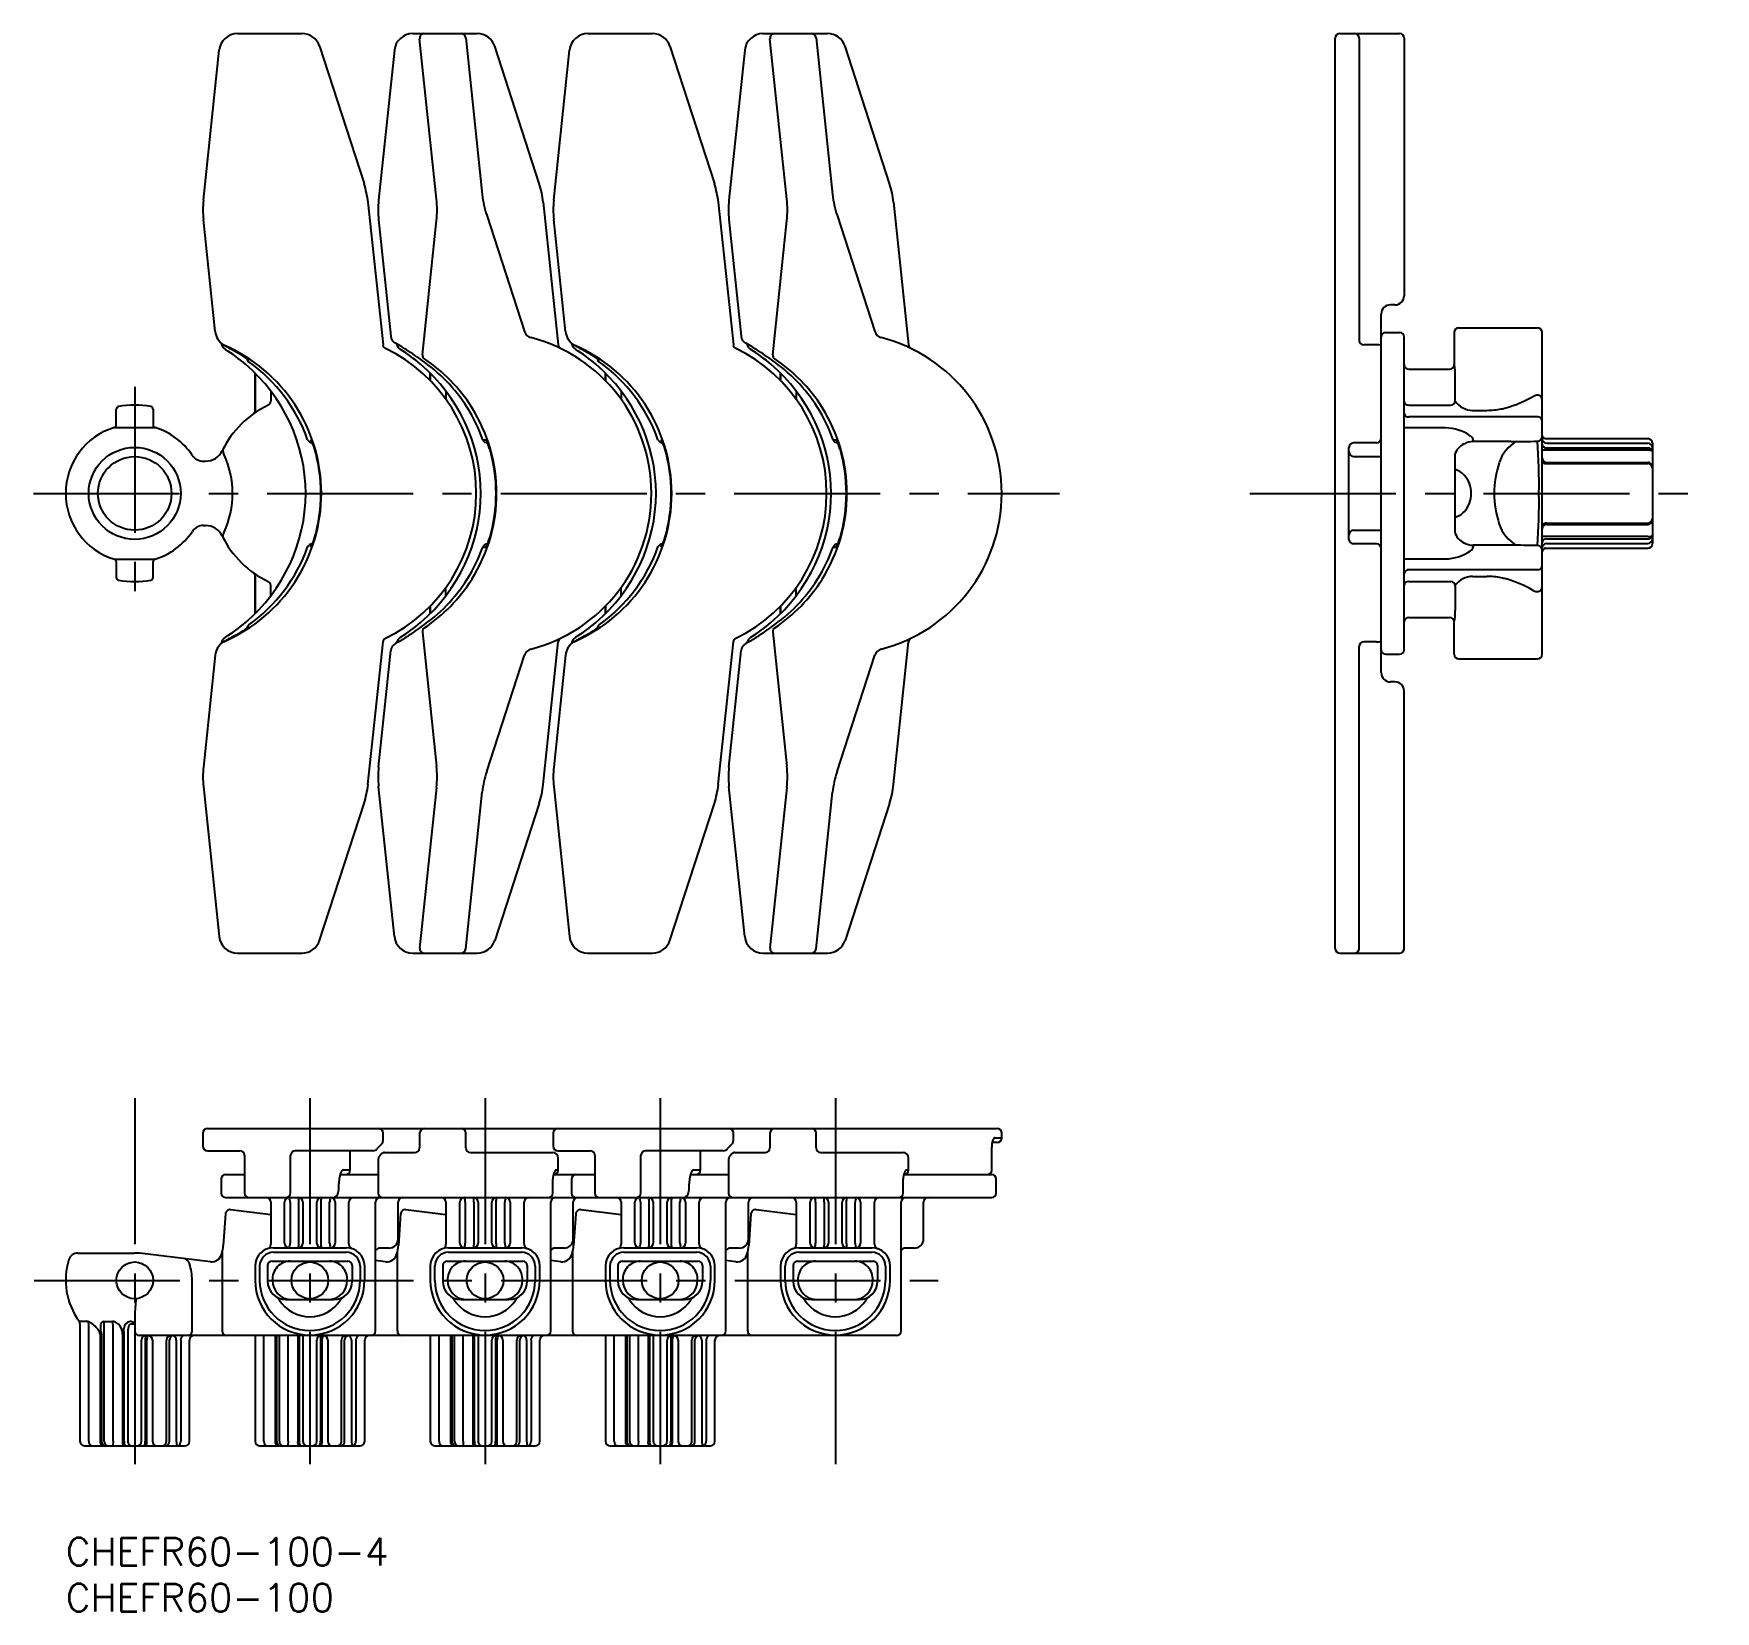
# Model space of a CAD drawing. Extents: x -3 to 179, y -8 to 164.
import ezdxf

# ---------------------------------------------------------------- set-up
doc = ezdxf.new("R2010")
doc.units = 0
doc.header["$LTSCALE"] = 0.5
doc.linetypes.add('CENTER', pattern=[50.8, 31.75, -6.35, 6.35, -6.35])
for name, color, linetype in [('MSM_CENTER', 1, 'CENTER'), ('MSM_CONTINUOUS', 7, 'CONTINUOUS'), ('MSM_PART_NUMBER', 7, 'CONTINUOUS')]:
    doc.layers.add(name, color=color, linetype=linetype)
doc.styles.get("Standard").update_dxf_attribs({"font": 'txt.shx', "height": 3, "bigfont": 'bigfont.shx'})

# ---------------------------------------------------------------- blocks, each defined once
blk = doc.blocks.new('*U10')
at = {"layer": 'MSM_PART_NUMBER'}
blk.add_text('CHEFR60-100-4', height=3, dxfattribs=at).set_placement((0, -3))
blk = doc.blocks.new('*U11')
at = {"layer": 'MSM_PART_NUMBER'}
blk.add_text('CHEFR60-100', height=3, dxfattribs=at).set_placement((0, -8))

msp = doc.modelspace()

# ---------------------------------------------------------------- linework, layer by layer
at = {"layer": 'MSM_CENTER'}
for p, q in [((7.5, 125.19), (7.5, 101.99)), ((-3.49, 113.59), (108.09, 113.59)), ((128.78, 113.59), (179.4, 113.59)), ((7.5, 47.81), (7.5, 8)), ((26.55, 47.81), (26.55, 8)), ((45.6, 47.81), (45.6, 8)), ((64.65, 47.81), (64.65, 8)), ((83.7, 47.81), (83.7, 8)), ((-3.45, 28), (94.88, 28))]:
    msp.add_line(p, q, dxfattribs=at)
at = {"layer": 'MSM_CONTINUOUS'}
for p, q in [((18.68, 163.59), (25.7, 163.59)), ((37.73, 163.59), (44.75, 163.59)), ((40.33, 145.57), (38.49, 163.04)), ((43.51, 163.14), (45.3, 146.09)), ((56.78, 163.59), (63.8, 163.59)), ((75.83, 163.59), (82.85, 163.59)), ((78.43, 145.57), (76.59, 163.04)), ((81.61, 163.14), (83.4, 146.09)), ((138.06, 64.09), (138.06, 163.09)), ((138.56, 163.59), (145.06, 163.59)), ((140.66, 163.09), (140.66, 130.23)), ((145.56, 163.09), (145.56, 135.09)), ((14.97, 145.47), (16.69, 161.8)), ((27.6, 162.21), (32.44, 147.3)), ((35.74, 161.8), (34.02, 145.47)), ((51.49, 147.3), (46.65, 162.21)), ((53.07, 145.47), (54.79, 161.8)), ((65.7, 162.21), (70.54, 147.3)), ((73.84, 161.8), (72.12, 145.47)), ((89.59, 147.3), (84.75, 162.21)), ((32.87, 145.26), (34.51, 129.73)), ((51.92, 145.26), (53.56, 129.73)), ((70.97, 145.26), (72.61, 129.73)), ((90.02, 145.26), (91.66, 129.73)), ((16.25, 131.2), (14.97, 143.38)), ((34.02, 143.38), (35.36, 130.68)), ((38.79, 128.67), (40.33, 143.27)), ((45.78, 143.85), (49.89, 131.19)), ((54.35, 131.2), (53.07, 143.38)), ((72.12, 143.38), (73.46, 130.68)), ((76.89, 128.67), (78.43, 143.27)), ((83.88, 143.85), (87.99, 131.19)), ((144.56, 134.09), (144.06, 134.09)), ((143.06, 94.09), (143.06, 133.09)), ((36.25, 129.7), (35.87, 129.91)), ((74.35, 129.7), (73.97, 129.91)), ((143.56, 131.09), (145.06, 131.09)), ((145.56, 96.59), (145.56, 130.59)), ((151.01, 131.09), (151.01, 127.5)), ((151.51, 131.59), (160.06, 131.59)), ((160.56, 96.09), (160.56, 131.09)), ((17.18, 129.71), (17.25, 129.67)), ((55.28, 129.71), (55.35, 129.67)), ((142.56, 129.73), (141.16, 129.73)), ((20.6, 122.62), (20.6, 126.67)), ((20.6, 126.66), (20.6, 122.62)), ((39.65, 125.85), (39.65, 126.67)), ((39.65, 126.66), (39.65, 125.85)), ((58.7, 125.85), (58.7, 126.67)), ((58.7, 126.66), (58.7, 125.85)), ((77.75, 125.85), (77.75, 126.67)), ((77.75, 126.66), (77.75, 125.85)), ((146.06, 127.09), (150.51, 127.09)), ((151.11, 123.67), (151.11, 126.34)), ((22.3, 124.74), (22.3, 123.62)), ((41.35, 124.74), (41.35, 123.82)), ((60.4, 124.74), (60.4, 123.82)), ((79.45, 124.74), (79.45, 123.82)), ((5.5, 121.04), (5.5, 122.73)), ((9.5, 122.73), (9.5, 121.04)), ((146.06, 123.17), (150.61, 123.17)), ((153.01, 122.62), (154.56, 122.62)), ((5.29, 120.76), (9.71, 120.76)), ((160.15, 121.9), (146.06, 121.9)), ((150.06, 120.72), (146.06, 120.72)), ((45.36, 119.42), (45.67, 119.42)), ((83.46, 119.42), (83.77, 119.42)), ((142.56, 119.09), (140.06, 119.09)), ((153.06, 119.22), (153.06, 119.46)), ((157.16, 119.22), (153.06, 119.22)), ((160.94, 119.54), (172.06, 119.54)), ((161.06, 119.06), (172.06, 119.06)), ((172.56, 119.04), (172.56, 108.13)), ((14.98, 117.09), (15.21, 117.09)), ((139.56, 108.59), (139.56, 118.59)), ((140.06, 117.59), (143.06, 117.59)), ((151.06, 117.77), (151.06, 109.41)), ((161.06, 118.29), (160.56, 118.29)), ((161.06, 118.53), (172.06, 118.53)), ((172.06, 118.29), (161.06, 118.29)), ((161.06, 116.96), (172.06, 116.96)), ((161.06, 116.83), (172.06, 116.83)), ((14.98, 110.09), (15.21, 110.09)), ((161.06, 110.35), (172.06, 110.35)), ((161.06, 110.21), (172.06, 110.21)), ((140.06, 109.59), (143.06, 109.59)), ((142.56, 108.09), (140.06, 108.09)), ((157.16, 107.95), (153.06, 107.95)), ((153.06, 107.95), (153.06, 107.72)), ((161.06, 108.89), (160.56, 108.89)), ((172.06, 108.89), (161.06, 108.89)), ((161.06, 108.64), (172.06, 108.64)), ((161.06, 108.12), (172.06, 108.12)), ((5.29, 106.42), (9.71, 106.42)), ((5.5, 106.14), (5.5, 104.45)), ((9.5, 104.45), (9.5, 106.14)), ((45.36, 107.75), (45.67, 107.75)), ((83.46, 107.75), (83.77, 107.75)), ((150.06, 106.45), (146.06, 106.45)), ((160.94, 107.63), (172.06, 107.63)), ((20.6, 104.56), (20.6, 100.51)), ((20.6, 100.52), (20.6, 104.56)), ((160.15, 105.28), (146.06, 105.28)), ((153.01, 104.56), (154.56, 104.56)), ((22.3, 102.44), (22.3, 103.56)), ((41.35, 102.44), (41.35, 103.36)), ((60.4, 102.44), (60.4, 103.36)), ((79.45, 102.44), (79.45, 103.36)), ((146.06, 104.01), (150.61, 104.01)), ((151.11, 103.51), (151.11, 100.84)), ((39.65, 101.33), (39.65, 100.51)), ((39.65, 100.52), (39.65, 101.33)), ((58.7, 101.33), (58.7, 100.51)), ((58.7, 100.52), (58.7, 101.33)), ((77.75, 101.33), (77.75, 100.51)), ((77.75, 100.52), (77.75, 101.33)), ((146.06, 100.09), (150.51, 100.09)), ((151.01, 96.09), (151.01, 99.67)), ((17.18, 97.47), (17.25, 97.51)), ((32.87, 81.92), (34.51, 97.44)), ((36.25, 97.48), (35.87, 97.27)), ((38.79, 98.51), (40.33, 83.91)), ((51.92, 81.92), (53.56, 97.44)), ((55.28, 97.47), (55.35, 97.51)), ((70.97, 81.92), (72.61, 97.44)), ((74.35, 97.48), (73.97, 97.27)), ((76.89, 98.51), (78.43, 83.91)), ((90.02, 81.92), (91.66, 97.44)), ((140.66, 64.09), (140.66, 96.94)), ((142.56, 97.44), (141.16, 97.44)), ((16.25, 95.98), (14.97, 83.8)), ((34.02, 83.8), (35.36, 96.5)), ((45.78, 83.33), (49.89, 95.99)), ((54.35, 95.98), (53.07, 83.8)), ((72.12, 83.8), (73.46, 96.5)), ((83.88, 83.33), (87.99, 95.99)), ((143.56, 96.09), (145.06, 96.09)), ((151.51, 95.59), (160.06, 95.59)), ((144.56, 93.09), (144.06, 93.09)), ((145.56, 64.09), (145.56, 92.09)), ((14.97, 81.71), (16.69, 65.38)), ((35.74, 65.38), (34.02, 81.71)), ((40.33, 81.61), (38.49, 64.14)), ((43.51, 64.04), (45.3, 81.08)), ((53.07, 81.71), (54.79, 65.38)), ((73.84, 65.38), (72.12, 81.71)), ((78.43, 81.61), (76.59, 64.14)), ((81.61, 64.04), (83.4, 81.08)), ((27.6, 64.97), (32.44, 79.87)), ((51.49, 79.87), (46.65, 64.97)), ((65.7, 64.97), (70.54, 79.87)), ((89.59, 79.87), (84.75, 64.97)), ((18.68, 63.59), (25.7, 63.59)), ((37.73, 63.59), (44.75, 63.59)), ((56.78, 63.59), (63.8, 63.59)), ((75.83, 63.59), (82.85, 63.59)), ((138.56, 63.59), (145.06, 63.59)), ((14.92, 44), (14.92, 42.6)), ((15.42, 44.5), (101.3, 44.5)), ((34.51, 43.19), (34.51, 44)), ((38.49, 44), (38.49, 42.4)), ((43.51, 42.4), (43.51, 44)), ((53.02, 44), (53.02, 42.6)), ((72.61, 43.19), (72.61, 44)), ((76.59, 44), (76.59, 42.4)), ((81.61, 42.4), (81.61, 44)), ((101.8, 43.5), (101.8, 44)), ((15.42, 42.1), (18.94, 42.1)), ((33.41, 42.1), (24.96, 42.1)), ((30.93, 40), (30.93, 42.1)), ((34.37, 42.85), (33.85, 42.29)), ((53.52, 42.1), (57.04, 42.1)), ((71.51, 42.1), (63.06, 42.1)), ((69.03, 40), (69.03, 42.1)), ((72.47, 42.85), (71.95, 42.29)), ((100.71, 40), (100.71, 42.5)), ((101.3, 43), (100.76, 43)), ((101.06, 43.5), (101.8, 43.5)), ((19.44, 41.6), (19.44, 37.5)), ((24.46, 37.5), (24.46, 41.6)), ((33.97, 41.12), (33.97, 37.5)), ((34.29, 41.71), (34.07, 41.43)), ((34.68, 41.9), (37.99, 41.9)), ((44.01, 41.9), (52.96, 41.9)), ((53.56, 40), (53.56, 41.3)), ((57.54, 41.6), (57.54, 37.5)), ((62.56, 37.5), (62.56, 41.6)), ((72.07, 41.12), (72.07, 37.5)), ((72.39, 41.71), (72.17, 41.43)), ((72.78, 41.9), (76.09, 41.9)), ((82.11, 41.9), (91.06, 41.9)), ((91.66, 40), (91.66, 41.3)), ((16.89, 39), (16.89, 37.5)), ((17.39, 39.5), (19.44, 39.5)), ((29.71, 38), (29.71, 38.5)), ((29.83, 39.5), (33.97, 39.5)), ((30.93, 40), (30.19, 40)), ((52.99, 37.5), (52.99, 39)), ((53.04, 39.5), (57.54, 39.5)), ((53.56, 40), (53.34, 40)), ((54.99, 39), (54.99, 37.5)), ((67.81, 38), (67.81, 38.5)), ((67.93, 39.5), (72.07, 39.5)), ((69.03, 40), (68.29, 40)), ((91.09, 37.5), (91.09, 39)), ((91.14, 39.5), (100.7, 39.5)), ((91.66, 40), (91.44, 40)), ((101.2, 37.5), (101.2, 39)), ((17.39, 37), (100.7, 37)), ((17.36, 35.22), (17.13, 31.8)), ((17.36, 35.22), (17.13, 31.8)), ((17.92, 35.69), (22.3, 35.15)), ((22.3, 36.5), (22.3, 31.92)), ((23.8, 32.05), (23.8, 36.5)), ((24.4, 36.5), (24.4, 32.05)), ((25.36, 32.05), (25.36, 36.5)), ((25.8, 36.5), (25.8, 32.05)), ((27.3, 32.05), (27.3, 36.5)), ((27.74, 36.5), (27.74, 32.05)), ((28.7, 32.05), (28.7, 36.5)), ((29.3, 36.5), (29.3, 32.05)), ((30.8, 31.92), (30.8, 36.5)), ((33.7, 22.5), (33.7, 36.5)), ((36.15, 32.5), (36.15, 36.5)), ((36.41, 35.22), (36.18, 31.8)), ((36.41, 35.22), (36.18, 31.8)), ((36.97, 35.69), (41.35, 35.15)), ((41.35, 36.5), (41.35, 31.92)), ((42.85, 32.05), (42.85, 36.5)), ((43.45, 36.5), (43.45, 32.05)), ((44.41, 32.05), (44.41, 36.5)), ((44.85, 36.5), (44.85, 32.05)), ((46.35, 32.05), (46.35, 36.5)), ((46.79, 36.5), (46.79, 32.05)), ((47.75, 32.05), (47.75, 36.5)), ((48.35, 36.5), (48.35, 32.05)), ((49.85, 31.92), (49.85, 36.5)), ((52.75, 22.5), (52.75, 36.5)), ((55.2, 32.5), (55.2, 36.5)), ((55.46, 35.22), (55.23, 31.8)), ((55.46, 35.22), (55.23, 31.8)), ((56.02, 35.69), (60.4, 35.15)), ((60.4, 36.5), (60.4, 31.92)), ((61.9, 32.05), (61.9, 36.5)), ((62.5, 36.5), (62.5, 32.05)), ((63.46, 32.05), (63.46, 36.5)), ((63.9, 36.5), (63.9, 32.05)), ((65.4, 32.05), (65.4, 36.5)), ((65.84, 36.5), (65.84, 32.05)), ((66.8, 32.05), (66.8, 36.5)), ((67.4, 36.5), (67.4, 32.05)), ((68.9, 31.92), (68.9, 36.5)), ((71.8, 22.5), (71.8, 36.5)), ((74.25, 32.5), (74.25, 36.5)), ((74.51, 35.22), (74.28, 31.8)), ((74.51, 35.22), (74.28, 31.8)), ((75.07, 35.69), (79.45, 35.15)), ((79.45, 36.5), (79.45, 31.92)), ((80.95, 32.05), (80.95, 36.5)), ((81.55, 36.5), (81.55, 32.05)), ((82.51, 32.05), (82.51, 36.5)), ((82.95, 36.5), (82.95, 32.05)), ((84.45, 32.05), (84.45, 36.5)), ((84.89, 36.5), (84.89, 32.05)), ((85.85, 32.05), (85.85, 36.5)), ((86.45, 36.5), (86.45, 32.05)), ((87.95, 31.92), (87.95, 36.5)), ((90.85, 22.5), (90.85, 36.5)), ((93.3, 32.5), (93.3, 36.5)), ((22.59, 31.55), (30.51, 31.55)), ((35.15, 31.5), (34.17, 31.5)), ((41.64, 31.55), (49.56, 31.55)), ((54.2, 31.5), (53.22, 31.5)), ((60.69, 31.55), (68.61, 31.55)), ((73.25, 31.5), (72.27, 31.5)), ((79.74, 31.55), (87.66, 31.55)), ((92.3, 31.5), (91.32, 31.5)), ((1.3, 30.96), (7.44, 30.96)), ((15.74, 30.03), (8.63, 30.88)), ((17.01, 31.06), (17.01, 22.5)), ((20.6, 29.55), (20.6, 28)), ((21.1, 28), (21.1, 29.55)), ((21.95, 29.6), (21.95, 27.9)), ((22.45, 30.1), (30.65, 30.1)), ((22.59, 31.05), (30.51, 31.05)), ((31.15, 29.6), (31.15, 27.9)), ((32.01, 29.55), (32.01, 28)), ((32.51, 28), (32.51, 29.55)), ((34.79, 30.03), (33.7, 30.16)), ((36.06, 31.06), (36.06, 22.5)), ((39.65, 29.55), (39.65, 28)), ((40.15, 28), (40.15, 29.55)), ((41, 29.6), (41, 27.9)), ((41.5, 30.1), (49.7, 30.1)), ((41.64, 31.05), (49.56, 31.05)), ((50.2, 29.6), (50.2, 27.9)), ((51.06, 29.55), (51.06, 28)), ((51.56, 28), (51.56, 29.55)), ((53.84, 30.03), (52.75, 30.16)), ((55.11, 31.06), (55.11, 22.5)), ((58.7, 29.55), (58.7, 28)), ((59.2, 28), (59.2, 29.55)), ((60.05, 29.6), (60.05, 27.9)), ((60.55, 30.1), (68.75, 30.1)), ((60.69, 31.05), (68.61, 31.05)), ((69.25, 29.6), (69.25, 27.9)), ((70.11, 29.55), (70.11, 28)), ((70.61, 28), (70.61, 29.55)), ((72.89, 30.03), (71.8, 30.16)), ((74.16, 31.06), (74.16, 22.5)), ((77.75, 29.55), (77.75, 28)), ((78.25, 28), (78.25, 29.55)), ((79.1, 29.6), (79.1, 27.9)), ((79.6, 30.1), (87.8, 30.1)), ((79.74, 31.05), (87.66, 31.05)), ((88.3, 29.6), (88.3, 27.9)), ((89.16, 29.55), (89.16, 28)), ((89.66, 28), (89.66, 29.55)), ((13.74, 22.5), (13.74, 28)), ((23.95, 25.9), (29.15, 25.9)), ((43, 25.9), (48.2, 25.9)), ((62.05, 25.9), (67.25, 25.9)), ((81.1, 25.9), (86.3, 25.9)), ((7.5, 24.13), (7.5, 22.5)), ((2.42, 23.52), (1.48, 23.52)), ((1.55, 23.27), (1.55, 10.5)), ((2.5, 10.5), (2.5, 23.23)), ((3.73, 22.15), (3.73, 10.5)), ((3.8, 22.51), (3.8, 23.14)), ((3.91, 10.5), (3.91, 22.15)), ((4.13, 23.52), (5.1, 23.52)), ((4.18, 10.5), (4.18, 23.23)), ((5.14, 10.5), (5.14, 23.23)), ((6.18, 22.15), (6.18, 10.5)), ((6.33, 22.51), (6.33, 22.76)), ((6.36, 10.5), (6.36, 22.15)), ((6.75, 22.42), (6.75, 10.5)), ((7.5, 23.23), (7.03, 23.23)), ((90.35, 22), (8, 22)), ((20.6, 22), (20.6, 10.5)), ((21.55, 10.5), (21.55, 22)), ((22.78, 22), (22.78, 10.5)), ((22.96, 10.5), (22.96, 22)), ((23.23, 10.5), (23.23, 22)), ((24.19, 10.5), (24.19, 22)), ((25.23, 22), (25.23, 10.5)), ((25.41, 10.5), (25.41, 22)), ((25.8, 22), (25.8, 10.5)), ((39.65, 22), (39.65, 10.5)), ((40.6, 10.5), (40.6, 22)), ((41.83, 22), (41.83, 10.5)), ((42.01, 10.5), (42.01, 22)), ((42.28, 10.5), (42.28, 22)), ((43.24, 10.5), (43.24, 22)), ((44.28, 22), (44.28, 10.5)), ((44.46, 10.5), (44.46, 22)), ((44.85, 22), (44.85, 10.5)), ((58.7, 22), (58.7, 10.5)), ((59.65, 10.5), (59.65, 22)), ((60.88, 22), (60.88, 10.5)), ((61.06, 10.5), (61.06, 22)), ((61.33, 10.5), (61.33, 22)), ((62.29, 10.5), (62.29, 22)), ((63.33, 22), (63.33, 10.5)), ((63.51, 10.5), (63.51, 22)), ((63.9, 22), (63.9, 10.5)), ((8.25, 10.5), (8.25, 21.5)), ((8.64, 21.5), (8.64, 10.5)), ((8.82, 10.5), (8.82, 21.5)), ((9.44, 21.5), (9.44, 10.5)), ((10.95, 10.5), (10.95, 21.5)), ((11.27, 10.5), (11.27, 21.5)), ((12.02, 21.5), (12.02, 10.5)), ((12.5, 21.5), (12.5, 10.5)), ((13.46, 10.5), (13.46, 21.5)), ((27.3, 10.5), (27.3, 21.5)), ((27.69, 21.5), (27.69, 10.5)), ((27.87, 10.5), (27.87, 21.5)), ((28.49, 21.5), (28.49, 10.5)), ((30, 10.5), (30, 21.5)), ((30.32, 10.5), (30.32, 21.5)), ((31.07, 21.5), (31.07, 10.5)), ((31.55, 21.5), (31.55, 10.5)), ((32.51, 10.5), (32.51, 21.5)), ((46.35, 10.5), (46.35, 21.5)), ((46.74, 21.5), (46.74, 10.5)), ((46.92, 10.5), (46.92, 21.5)), ((47.54, 21.5), (47.54, 10.5)), ((49.05, 10.5), (49.05, 21.5)), ((49.37, 10.5), (49.37, 21.5)), ((50.12, 21.5), (50.12, 10.5)), ((50.6, 21.5), (50.6, 10.5)), ((51.56, 10.5), (51.56, 21.5)), ((65.4, 10.5), (65.4, 21.5)), ((65.79, 21.5), (65.79, 10.5)), ((65.97, 10.5), (65.97, 21.5)), ((66.59, 21.5), (66.59, 10.5)), ((68.1, 10.5), (68.1, 21.5)), ((68.42, 10.5), (68.42, 21.5)), ((69.17, 21.5), (69.17, 10.5)), ((69.65, 21.5), (69.65, 10.5)), ((70.61, 10.5), (70.61, 21.5)), ((2.05, 10), (12.96, 10)), ((5.14, 10.5), (5.12, 10.08)), ((10.94, 10.4), (10.95, 10.5)), ((21.1, 10), (32.01, 10)), ((24.19, 10.5), (24.17, 10.08)), ((29.99, 10.4), (30, 10.5)), ((40.15, 10), (51.06, 10)), ((43.24, 10.5), (43.22, 10.08)), ((49.04, 10.4), (49.05, 10.5)), ((59.2, 10), (70.11, 10)), ((62.29, 10.5), (62.27, 10.08)), ((68.09, 10.4), (68.1, 10.5))]:
    msp.add_line(p, q, dxfattribs=at)
for centre, radius in [((7.5, 113.59), 5), ((7.5, 113.59), 4), ((7.5, 28), 2), ((26.55, 28), 2), ((45.6, 28), 2), ((64.65, 28), 2)]:
    msp.add_circle(centre, radius, dxfattribs=at)
for centre, radius, start, end in [((18.68, 161.59), 2, 90, 173.9999), ((25.7, 161.59), 2, 17.9999, 90), ((37.73, 161.59), 2, 90, 173.9999), ((38.99, 163.09), 0.5, 90, 185.9999), ((43.01, 163.09), 0.5, 5.9999, 90), ((44.75, 161.59), 2, 17.9999, 90), ((56.78, 161.59), 2, 90, 173.9999), ((63.8, 161.59), 2, 17.9999, 90), ((75.83, 161.59), 2, 90, 173.9999), ((77.09, 163.09), 0.5, 90, 185.9999), ((81.11, 163.09), 0.5, 5.9999, 90), ((82.85, 161.59), 2, 17.9999, 90), ((138.56, 163.09), 0.5, 90, 180), ((140.16, 163.09), 0.5, 0, 90), ((145.06, 163.09), 0.5, 0, 90), ((22.93, 144.21), 10, 5.9999, 17.9999), ((41.98, 144.21), 10, 5.9999, 17.9999), ((61.03, 144.21), 10, 5.9999, 17.9999), ((80.08, 144.21), 10, 5.9999, 17.9999), ((24.92, 144.42), 10, 173.9999, 185.9999), ((43.97, 144.42), 10, 173.9999, 185.9999), ((29.39, 144.42), 11, 353.9999, 5.9999), ((56.24, 147.24), 11, 185.9999, 197.9999), ((63.02, 144.42), 10, 173.9999, 185.9999), ((82.07, 144.42), 10, 173.9999, 185.9999), ((67.49, 144.42), 11, 353.9999, 5.9999), ((94.34, 147.24), 11, 185.9999, 197.9999), ((144.06, 133.09), 1, 90, 180), ((144.56, 135.09), 1, 270, 0), ((18.24, 131.41), 2, 185.9999, 237.9997), ((17.89, 130.09), 1, 189.7437, 237.7958), ((36.35, 130.78), 1, 185.9999, 241.2074), ((50.84, 131.5), 1, 197.9999, 255.4782), ((46.2, 113.59), 17.5, 284.5218, 75.4782), ((56.34, 131.41), 2, 185.9999, 237.9997), ((55.99, 130.09), 1, 189.7437, 237.7958), ((74.45, 130.78), 1, 185.9999, 241.2074), ((88.94, 131.5), 1, 197.9999, 255.4782), ((84.3, 113.59), 17.5, 284.5218, 75.4782), ((141.16, 130.23), 0.5, 180, 270), ((143.56, 130.59), 0.5, 90, 180), ((145.06, 130.59), 0.5, 0, 90), ((151.51, 131.09), 0.5, 90, 180), ((160.06, 131.09), 0.5, 0, 90), ((10.21, 113.56), 17.6, 0.1095, 66.6599), ((8.1, 113.59), 18.5, 59.1933, 60.3582), ((7.5, 113.59), 18.5, 49.384, 57.7958), ((21.46, 135.99), 7.57, 239.2051, 243.0824), ((9.93, 113.4), 17.78, 59.2064, 62.903), ((17.22, 125.25), 3.88, 45.5177, 62.1539), ((20.19, 128.28), 0.48, 188.2857, 235.4549), ((35, 129.79), 0.5, 185.9999, 244.1445), ((27.15, 113.59), 17.5, 295.8553, 64.1447), ((36.94, 130.09), 1, 193.7211, 237.7958), ((27.15, 113.59), 18.5, 56.8174, 60.5618), ((26.55, 113.59), 18.5, 49.384, 57.7958), ((27.15, 113.59), 18.5, 53.3718, 56.8174), ((45.61, 138.42), 12.44, 233.3989, 236.0346), ((28.73, 113.5), 17.66, 32.2952, 55.7959), ((39.29, 128.61), 0.5, 173.9999, 236.3267), ((29.22, 113.5), 17.67, 32.2969, 56.3267), ((54.05, 129.79), 0.5, 185.9999, 244.1445), ((48.31, 113.56), 17.6, 0.1095, 66.6599), ((46.2, 113.59), 18.5, 59.1933, 60.3582), ((45.6, 113.59), 18.5, 49.384, 57.7958), ((59.56, 135.99), 7.57, 239.2051, 243.0824), ((48.03, 113.4), 17.78, 59.2064, 62.903), ((55.32, 125.25), 3.88, 45.5177, 62.1539), ((58.29, 128.28), 0.48, 188.2857, 235.4549), ((73.1, 129.79), 0.5, 185.9999, 244.1445), ((65.25, 113.59), 17.5, 295.8553, 64.1447), ((75.04, 130.09), 1, 193.7211, 237.7958), ((65.25, 113.59), 18.5, 56.8174, 60.5618), ((64.65, 113.59), 18.5, 49.384, 57.7958), ((65.25, 113.59), 18.5, 53.3718, 56.8174), ((83.71, 138.42), 12.44, 233.3989, 236.0346), ((66.83, 113.5), 17.66, 32.2952, 55.7959), ((77.39, 128.61), 0.5, 173.9999, 236.3267), ((67.32, 113.5), 17.67, 32.2969, 56.3267), ((92.15, 129.79), 0.5, 185.9999, 244.1445), ((142.68, 128.5), 1.24, 72.349, 95.7165), ((7.51, 113.44), 18.6, 0.45, 49.7021), ((9.71, 113.53), 17.61, 19.5394, 54.5985), ((26.56, 113.44), 18.6, 0.45, 49.7021), ((45.61, 113.44), 18.6, 0.45, 49.7021), ((47.81, 113.53), 17.61, 19.5394, 54.5985), ((64.66, 113.44), 18.6, 0.45, 49.7021), ((146.06, 127.59), 0.5, 180, 270), ((150.51, 127.59), 0.5, 270, 360), ((167.29, 129.13), 16.36, 185.7105, 187.8081), ((145.99, 126.33), 5.12, 0.154, 6.545), ((5.8, 122.73), 0.3, 98.952, 180), ((7.5, 113.37), 9.82, 79.7124, 100.2486), ((9.2, 122.73), 0.3, 0, 79.6895), ((26.55, 113.59), 10.6, 115.3361, 154.1187), ((20.1, 122.62), 0.5, 305.5583, 0), ((21.8, 123.62), 0.5, 295.3361, 0), ((28.81, 113.56), 17.56, 19.5126, 32.2748), ((29.38, 113.59), 17.48, 327.685, 32.3172), ((66.91, 113.56), 17.56, 19.5126, 32.2748), ((67.48, 113.59), 17.48, 327.685, 32.3172), ((146.04, 123.65), 0.478, 183.0386, 272.7461), ((150.61, 123.67), 0.5, 270, 0), ((152.99, 124.89), 2.27, 213.84, 270.3513), ((154.54, 130.63), 8.01, 270.1311, 281.378), ((154.38, 131.46), 8.86, 281.3211, 284.555), ((153.18, 135.26), 12.84, 285.5081, 299.983), ((160.25, 122.73), 1.55, 100.0833, 115.0632), ((160.08, 123.81), 0.46, 31.5149, 103.0459), ((159.85, 123.71), 0.713, 358.0554, 28.5268), ((7.5, 113.59), 7.5, 107.1498, 252.8502), ((5.2, 121.04), 0.3, 287.1498, 0), ((9.8, 121.04), 0.3, 180, 252.8502), ((7.5, 113.59), 7.5, 33.749, 72.8502), ((146.01, 122.35), 0.456, 187.7387, 276.0608), ((145.93, -63.44), 184.16, 89.9611, 90.1167), ((149.95, 115.78), 4.94, 55.0266, 88.745), ((160.11, 121.45), 0.456, 7.7387, 96.0608), ((26.78, 119.59), 0.497, 199.078, 272.7338), ((23.29, 117.35), 3.93, 16.3312, 31.9242), ((45.83, 119.59), 0.497, 199.078, 274.6109), ((45.67, 119.39), 0.0333, 50.1795, 84.0687), ((45.56, 119.26), 0.207, 34.3921, 50.2292), ((42.29, 117.42), 3.95, 15.0897, 29.6032), ((64.88, 119.59), 0.497, 199.078, 272.7338), ((61.39, 117.35), 3.93, 16.3312, 31.9242), ((83.93, 119.59), 0.497, 199.078, 274.6109), ((83.77, 119.39), 0.0333, 50.1795, 84.0687), ((83.66, 119.26), 0.207, 34.3921, 50.2292), ((80.39, 117.42), 3.95, 15.0897, 29.6032), ((140.06, 118.59), 0.5, 90, 180), ((142.56, 119.59), 0.5, 270, 0), ((152.8, 117.32), 1.8, 114.0465, 165.5808), ((153.06, 117.22), 2, 90, 119.7299), ((152.43, 119.28), 0.656, 15.4075, 56.9194), ((159.85, 115.61), 4.18, 119.7854, 161.6007), ((156.84, 233.19), 113.97, 270.1611, 271.6244), ((160.06, 119.77), 0.5, 271.4793, 359.5092), ((92.31, 114.54), 67.92, 359.2015, 3.9967), ((161.04, 120.02), 0.486, 190.95, 258.1463), ((161.04, 119.54), 0.481, 182.5507, 272.3416), ((161.02, 119), 0.464, 185.7819, 274.7993), ((172.06, 119.04), 0.5, 0, 90), ((172.02, 118.52), 0.535, 357.8281, 86.3318), ((14.98, 118.59), 1.5, 213.749, 270), ((15.21, 119.09), 2, 270, 334.1187), ((7.97, 113.59), 10.17, 335.5717, 24.3743), ((10.28, 113.59), 17.47, 343.8383, 16.1617), ((29.33, 113.59), 17.47, 343.8381, 16.1619), ((48.38, 113.59), 17.47, 343.8383, 16.1617), ((67.43, 113.59), 17.47, 343.8381, 16.1619), ((140.06, 118.09), 0.5, 180, 270), ((161.06, 117.46), 0.5, 180, 270), ((160.77, 117.12), 0.209, 184.7385, 233.5672), ((172.07, 117.94), 0.593, 45.7346, 91.1292), ((172.06, 116.09), 2.2, 86.2555, 90.0291), ((172.12, 116.84), 1.44, 78.4336, 86.817), ((172.32, 117.79), 0.475, 66.0797, 79.1815), ((172.26, 118.17), 0.301, 1.7701, 41.2364), ((172.48, 118.15), 0.0797, 21.7389, 66.8712), ((150.55, 114.09), 2.15, 43.9084, 76.4023), ((149.97, 113.65), 2.87, 358.7177, 42.1301), ((165.83, 113.59), 10.48, 161.4439, 198.5531), ((165.83, 113.59), 10.48, 161.4469, 198.5561), ((161.04, 117.54), 0.715, 236.1765, 271.4072), ((172.06, 116.53), 0.434, 65.5, 89.8049), ((172.06, 116.33), 0.497, 4.9861, 90.5141), ((172.02, 116.47), 0.504, 35.2182, 64.8205), ((171.87, 116.37), 0.683, 359.5946, 35.1204), ((10.21, 113.62), 17.6, 293.3401, 359.8905), ((7.51, 113.74), 18.6, 310.2979, 359.55), ((26.56, 113.74), 18.6, 310.2979, 359.55), ((48.31, 113.62), 17.6, 293.3401, 359.8905), ((45.61, 113.74), 18.6, 310.2979, 359.55), ((64.66, 113.74), 18.6, 310.2979, 359.55), ((149.97, 113.52), 2.87, 317.8699, 1.2823), ((92.31, 112.64), 67.92, 356.0033, 0.7985), ((150.55, 113.09), 2.15, 283.5977, 316.0916), ((14.98, 108.59), 1.5, 90, 146.251), ((15.21, 108.09), 2, 25.8813, 90), ((159.85, 111.57), 4.18, 198.3993, 240.2146), ((160.77, 110.06), 0.209, 126.4328, 175.2615), ((161.06, 109.71), 0.5, 90, 180), ((161.04, 109.64), 0.715, 88.5928, 123.8235), ((172.06, 110.85), 0.497, 269.4859, 355.0139), ((172.06, 110.65), 0.434, 270.1951, 294.5), ((172.02, 110.71), 0.504, 295.1795, 324.7818), ((171.87, 110.81), 0.683, 324.8796, 0.4054), ((7.5, 113.59), 7.5, 287.1498, 326.251), ((26.55, 113.59), 10.6, 205.8813, 244.6639), ((26.78, 107.59), 0.497, 87.2662, 160.922), ((23.29, 109.83), 3.93, 328.0758, 343.6688), ((45.83, 107.59), 0.497, 85.3891, 160.922), ((42.29, 109.76), 3.95, 330.3968, 344.9103), ((64.88, 107.59), 0.497, 87.2662, 160.922), ((61.39, 109.83), 3.93, 328.0758, 343.6688), ((83.93, 107.59), 0.497, 85.3891, 160.922), ((80.39, 109.76), 3.95, 330.3968, 344.9103), ((140.06, 109.09), 0.5, 90, 180), ((140.06, 108.59), 0.5, 180, 270), ((142.56, 107.59), 0.5, 0, 90), ((152.8, 109.86), 1.8, 194.4192, 245.9535), ((153.06, 109.95), 2, 240.2701, 270), ((156.84, -6.02), 113.97, 88.3756, 89.8389), ((161.02, 108.18), 0.464, 85.2007, 174.2181), ((161.04, 107.64), 0.481, 87.6584, 177.4493), ((172.06, 111.09), 2.2, 269.9709, 273.7445), ((172.07, 109.24), 0.593, 268.8708, 314.2654), ((172.02, 108.66), 0.535, 273.6682, 2.1719), ((172.06, 108.13), 0.5, 270, 0), ((172.12, 110.34), 1.44, 273.183, 281.5664), ((172.32, 109.39), 0.475, 280.8185, 293.9203), ((172.26, 109.01), 0.301, 318.7636, 358.2299), ((172.48, 109.03), 0.0797, 293.1288, 338.2611), ((5.2, 106.14), 0.3, 0, 72.8502), ((9.8, 106.14), 0.3, 107.1498, 180), ((9.71, 113.65), 17.61, 305.4015, 340.4606), ((28.81, 113.62), 17.56, 327.7252, 340.4874), ((45.67, 107.79), 0.0333, 275.9313, 309.8205), ((45.56, 107.92), 0.207, 309.7708, 325.6079), ((47.81, 113.65), 17.61, 305.4015, 340.4606), ((66.91, 113.62), 17.56, 327.7252, 340.4874), ((83.77, 107.79), 0.0333, 275.9313, 309.8205), ((83.66, 107.92), 0.207, 309.7708, 325.6079), ((145.93, 290.62), 184.16, 269.8833, 270.0389), ((149.95, 111.4), 4.94, 271.255, 304.9734), ((152.43, 107.9), 0.656, 303.0806, 344.5925), ((160.06, 107.41), 0.5, 0.4908, 88.5207), ((161.04, 107.16), 0.486, 101.8537, 169.05), ((5.8, 104.45), 0.3, 180, 261.048), ((9.2, 104.45), 0.3, 280.3105, 0), ((20.1, 104.56), 0.5, 0, 54.4417), ((146.01, 104.82), 0.456, 83.9392, 172.2613), ((152.99, 102.29), 2.27, 89.6487, 146.16), ((154.54, 96.55), 8.01, 78.622, 89.8689), ((154.38, 95.71), 8.86, 75.445, 78.6789), ((153.18, 91.92), 12.84, 60.017, 74.4919), ((160.11, 105.73), 0.456, 263.9392, 352.2613), ((7.5, 113.81), 9.82, 259.7514, 280.2876), ((21.8, 103.56), 0.5, 0, 64.6639), ((28.73, 113.68), 17.66, 304.2041, 327.7048), ((29.22, 113.68), 17.67, 303.6733, 327.7031), ((66.83, 113.68), 17.66, 304.2041, 327.7048), ((67.32, 113.68), 17.67, 303.6733, 327.7031), ((146.04, 103.53), 0.478, 87.2539, 176.9614), ((150.61, 103.51), 0.5, 0, 90), ((160.07, 103.86), 0.954, 239.6136, 264.1726), ((160.07, 103.37), 0.47, 258.1434, 328.0733), ((159.85, 103.46), 0.713, 331.4732, 1.9446), ((145.99, 100.85), 5.12, 353.455, 359.846), ((7.5, 113.59), 18.5, 302.2042, 310.616), ((17.22, 101.93), 3.88, 297.8461, 314.4823), ((20.19, 98.89), 0.48, 124.5451, 171.7143), ((26.55, 113.59), 18.5, 302.2042, 310.616), ((45.61, 88.76), 12.44, 123.9654, 126.6011), ((39.29, 98.56), 0.5, 123.6733, 186.0001), ((45.6, 113.59), 18.5, 302.2042, 310.616), ((55.32, 101.93), 3.88, 297.8461, 314.4823), ((58.29, 98.89), 0.48, 124.5451, 171.7143), ((64.65, 113.59), 18.5, 302.2042, 310.616), ((83.71, 88.76), 12.44, 123.9654, 126.6011), ((77.39, 98.56), 0.5, 123.6733, 186.0001), ((146.06, 99.59), 0.5, 90, 180), ((150.51, 99.59), 0.5, 0, 90), ((167.29, 98.05), 16.36, 172.1919, 174.2895), ((18.24, 95.77), 2, 122.0003, 174.0001), ((17.89, 97.09), 1, 122.2042, 170.2563), ((8.1, 113.59), 18.5, 299.6418, 300.8067), ((21.46, 91.19), 7.57, 116.9176, 120.7949), ((9.93, 113.78), 17.78, 297.097, 300.7936), ((35, 97.39), 0.5, 115.8555, 174.0001), ((36.35, 96.39), 1, 118.7926, 174.0001), ((36.94, 97.09), 1, 122.2042, 166.2789), ((27.15, 113.59), 18.5, 299.4382, 303.1826), ((27.15, 113.59), 18.5, 303.1826, 306.6282), ((54.05, 97.39), 0.5, 115.8555, 174.0001), ((56.34, 95.77), 2, 122.0003, 174.0001), ((55.99, 97.09), 1, 122.2042, 170.2563), ((46.2, 113.59), 18.5, 299.6418, 300.8067), ((59.56, 91.19), 7.57, 116.9176, 120.7949), ((48.03, 113.78), 17.78, 297.097, 300.7936), ((73.1, 97.39), 0.5, 115.8555, 174.0001), ((74.45, 96.39), 1, 118.7926, 174.0001), ((75.04, 97.09), 1, 122.2042, 166.2789), ((65.25, 113.59), 18.5, 299.4382, 303.1826), ((65.25, 113.59), 18.5, 303.1826, 306.6282), ((92.15, 97.39), 0.5, 115.8555, 174.0001), ((141.16, 96.94), 0.5, 90, 180), ((142.68, 98.68), 1.24, 264.2835, 287.651), ((50.84, 95.68), 1, 104.5218, 162.0001), ((88.94, 95.68), 1, 104.5218, 162.0001), ((143.56, 96.59), 0.5, 180, 270), ((145.06, 96.59), 0.5, 270, 0), ((151.51, 96.09), 0.5, 180, 270), ((160.06, 96.09), 0.5, 270, 0), ((144.06, 94.09), 1, 180, 270), ((144.56, 92.09), 1, 0, 90), ((24.92, 82.76), 10, 174.0001, 186.0001), ((43.97, 82.76), 10, 174.0001, 186.0001), ((29.39, 82.76), 11, 354.0001, 6.0001), ((56.24, 79.93), 11, 162.0001, 174.0001), ((63.02, 82.76), 10, 174.0001, 186.0001), ((82.07, 82.76), 10, 174.0001, 186.0001), ((67.49, 82.76), 11, 354.0001, 6.0001), ((94.34, 79.93), 11, 162.0001, 174.0001), ((22.93, 82.96), 10, 342.0001, 354.0001), ((41.98, 82.96), 10, 342.0001, 354.0001), ((61.03, 82.96), 10, 342.0001, 354.0001), ((80.08, 82.96), 10, 342.0001, 354.0001), ((18.68, 65.59), 2, 186.0001, 270), ((25.7, 65.59), 2, 270, 342.0001), ((37.73, 65.59), 2, 186.0001, 270), ((38.99, 64.09), 0.5, 174.0001, 270), ((43.01, 64.09), 0.5, 270, 354.0001), ((44.75, 65.59), 2, 270, 342.0001), ((56.78, 65.59), 2, 186.0001, 270), ((63.8, 65.59), 2, 270, 342.0001), ((75.83, 65.59), 2, 186.0001, 270), ((77.09, 64.09), 0.5, 174.0001, 270), ((81.11, 64.09), 0.5, 270, 354.0001), ((82.85, 65.59), 2, 270, 342.0001), ((138.56, 64.09), 0.5, 180, 270), ((140.16, 64.09), 0.5, 270, 0), ((145.06, 64.09), 0.5, 270, 0), ((15.42, 44), 0.5, 90, 180), ((34.01, 44), 0.499, 359.8431, 89.8423), ((38.99, 44), 0.5, 90, 180), ((43.01, 44), 0.499, 359.8431, 89.8422), ((53.52, 44), 0.5, 90, 180), ((72.11, 44), 0.499, 359.8431, 89.8423), ((77.09, 44), 0.5, 90, 180), ((81.11, 44), 0.499, 359.8431, 89.8422), ((101.3, 44), 0.5, 0, 90), ((15.42, 42.6), 0.5, 180, 270), ((18.94, 41.6), 0.5, 0, 90), ((24.96, 41.6), 0.5, 90, 180), ((33.41, 42.7), 0.6, 270.006, 316.9294), ((34.01, 43.19), 0.5, 316.9294, 0), ((37.99, 42.4), 0.5, 270, 0), ((44.01, 42.4), 0.5, 180, 270), ((53.52, 42.6), 0.5, 180, 270), ((57.04, 41.6), 0.5, 0, 90), ((63.06, 41.6), 0.5, 90, 180), ((71.51, 42.7), 0.6, 270.006, 316.9294), ((72.11, 43.19), 0.5, 316.9294, 0), ((76.09, 42.4), 0.5, 270, 0), ((82.11, 42.4), 0.5, 180, 270), ((102.93, 42.52), 2.23, 162.9664, 180.47), ((101.51, 42.97), 0.735, 139.4127, 164.0723), ((101.07, 43.35), 0.158, 94.6703, 138.8808), ((101.3, 43.5), 0.5, 270, 0), ((34.47, 41.12), 0.5, 142.3517, 180), ((34.68, 41.4), 0.5, 90, 142.3517), ((52.96, 41.3), 0.6, 0, 90), ((72.57, 41.12), 0.5, 142.3517, 180), ((72.78, 41.4), 0.5, 90, 142.3517), ((91.06, 41.3), 0.6, 0, 90), ((17.39, 39), 0.5, 90, 180), ((33.96, 38.51), 4.25, 170.6637, 180.1359), ((31.77, 38.91), 2.02, 154.2388, 171.6322), ((30.33, 39.59), 0.435, 108.2528, 153.0937), ((30.44, 39.99), 0.488, 271.4731, 1.4009), ((55.21, 39.02), 2.23, 162.9664, 180.47), ((53.06, 40), 0.499, 270.1578, 0.1569), ((53.79, 39.47), 0.735, 139.4127, 164.0723), ((53.35, 39.84), 0.158, 94.6703, 138.8808), ((55.49, 39), 0.5, 90, 180), ((72.06, 38.51), 4.25, 170.6637, 180.1359), ((69.87, 38.91), 2.02, 154.2388, 171.6322), ((68.43, 39.59), 0.435, 108.2528, 153.0937), ((68.54, 39.99), 0.488, 271.4731, 1.4009), ((93.31, 39.02), 2.23, 162.9664, 180.47), ((91.16, 40), 0.499, 270.1578, 0.1569), ((91.89, 39.47), 0.735, 139.4127, 164.0723), ((91.45, 39.84), 0.158, 94.6703, 138.8808), ((100.21, 40), 0.5, 270, 0), ((100.7, 39), 0.5, 0, 90), ((17.39, 37.5), 0.5, 180, 270), ((19.94, 37.5), 0.5, 180, 270), ((21.8, 36.5), 0.5, 0, 90), ((24.3, 36.5), 0.5, 90, 180), ((23.96, 37.5), 0.499, 270.1578, 0.1569), ((23.37, 36.55), 1.03, 357.1402, 25.7773), ((25.3, 36.5), 0.5, 0, 90), ((23.49, 36.54), 1.86, 358.6655, 14.1848), ((27.8, 36.5), 0.5, 90, 180), ((29.77, 36.53), 2.03, 166.4382, 180.7115), ((30.16, 36.46), 1.46, 158.4991, 178.5834), ((28.8, 36.5), 0.5, 0, 90), ((29.04, 37.58), 0.581, 271.171, 340.7594), ((28.12, 38.01), 1.59, 337.0316, 359.5801), ((31.3, 36.5), 0.5, 90, 180), ((34.2, 36.5), 0.5, 90, 180), ((34.47, 37.5), 0.5, 180, 270), ((36.65, 36.5), 0.5, 90, 180), ((40.85, 36.5), 0.5, 0, 90), ((43.35, 36.5), 0.5, 90, 180), ((42.42, 36.55), 1.03, 357.1402, 25.7773), ((44.35, 36.5), 0.5, 0, 90), ((42.54, 36.54), 1.86, 358.6655, 14.1848), ((46.85, 36.5), 0.5, 90, 180), ((48.82, 36.53), 2.03, 166.4382, 180.7115), ((49.21, 36.46), 1.46, 158.4991, 178.5834), ((47.85, 36.5), 0.5, 0, 90), ((50.35, 36.5), 0.5, 90, 180), ((52.49, 37.5), 0.499, 270.1578, 0.1569), ((53.25, 36.5), 0.5, 90, 180), ((55.49, 37.5), 0.5, 180, 270), ((55.7, 36.5), 0.5, 90, 180), ((58.04, 37.5), 0.5, 180, 270), ((59.9, 36.5), 0.5, 0, 90), ((62.4, 36.5), 0.5, 90, 180), ((62.06, 37.5), 0.499, 270.1578, 0.1569), ((61.47, 36.55), 1.03, 357.1402, 25.7773), ((63.4, 36.5), 0.5, 0, 90), ((61.59, 36.54), 1.86, 358.6655, 14.1848), ((65.9, 36.5), 0.5, 90, 180), ((67.87, 36.53), 2.03, 166.4382, 180.7115), ((68.26, 36.46), 1.46, 158.4991, 178.5834), ((66.9, 36.5), 0.5, 0, 90), ((67.14, 37.58), 0.581, 271.171, 340.7594), ((66.22, 38.01), 1.59, 337.0316, 359.5801), ((69.4, 36.5), 0.5, 90, 180), ((72.3, 36.5), 0.5, 90, 180), ((72.57, 37.5), 0.5, 180, 270), ((74.75, 36.5), 0.5, 90, 180), ((78.95, 36.5), 0.5, 0, 90), ((81.45, 36.5), 0.5, 90, 180), ((80.52, 36.55), 1.03, 357.1402, 25.7773), ((82.45, 36.5), 0.5, 0, 90), ((80.64, 36.54), 1.86, 358.6655, 14.1848), ((84.95, 36.5), 0.5, 90, 180), ((86.92, 36.53), 2.03, 166.4382, 180.7115), ((87.31, 36.46), 1.46, 158.4991, 178.5834), ((85.95, 36.5), 0.5, 0, 90), ((88.45, 36.5), 0.5, 90, 180), ((90.59, 37.5), 0.499, 270.1578, 0.1569), ((91.35, 36.5), 0.5, 90, 180), ((93.8, 36.5), 0.5, 90, 180), ((100.7, 37.5), 0.5, 270, 0), ((17.86, 35.19), 0.5, 83, 176.175), ((36.91, 35.19), 0.5, 83, 176.175), ((55.96, 35.19), 0.5, 83, 176.175), ((75.01, 35.19), 0.5, 83, 176.175), ((13.31, 32.04), 3.83, 342.3804, 356.3071), ((22.59, 29.55), 2, 90, 180), ((21.83, 31.9), 0.475, 287.6721, 2.1448), ((24.3, 32.05), 0.5, 180, 270), ((23.25, 32.02), 1.15, 335.7605, 1.322), ((25.3, 32.05), 0.5, 270, 0), ((23.43, 32.01), 1.93, 346.0894, 1.0603), ((27.8, 32.05), 0.5, 180, 270), ((29.94, 32.04), 2.2, 179.8583, 192.992), ((30, 32.05), 1.3, 180.1654, 202.7521), ((28.8, 32.05), 0.5, 270, 0), ((30.51, 29.55), 2, 0, 90), ((31.3, 31.92), 0.5, 180.0142, 251.4438), ((34.15, 30.96), 0.545, 87.7974, 146.6149), ((35.15, 32.5), 1, 270, 0), ((32.36, 32.04), 3.83, 342.3804, 356.3071), ((41.64, 29.55), 2, 90, 180), ((40.88, 31.9), 0.475, 287.6721, 2.1448), ((43.35, 32.05), 0.5, 180, 270), ((42.3, 32.02), 1.15, 335.7605, 1.322), ((44.35, 32.05), 0.5, 270, 0), ((42.48, 32.01), 1.93, 346.0894, 1.0603), ((46.85, 32.05), 0.5, 180, 270), ((48.99, 32.04), 2.2, 179.8583, 192.992), ((49.05, 32.05), 1.3, 180.1654, 202.7521), ((47.85, 32.05), 0.5, 270, 0), ((49.56, 29.55), 2, 0, 90), ((50.35, 31.92), 0.5, 180.0142, 251.4438), ((53.2, 30.96), 0.545, 87.7974, 146.6149), ((54.2, 32.5), 1, 270, 0), ((51.41, 32.04), 3.83, 342.3804, 356.3071), ((60.69, 29.55), 2, 90, 180), ((59.93, 31.9), 0.475, 287.6721, 2.1448), ((62.4, 32.05), 0.5, 180, 270), ((61.35, 32.02), 1.15, 335.7605, 1.322), ((63.4, 32.05), 0.5, 270, 0), ((61.53, 32.01), 1.93, 346.0894, 1.0603), ((65.9, 32.05), 0.5, 180, 270), ((68.04, 32.04), 2.2, 179.8583, 192.992), ((68.1, 32.05), 1.3, 180.1654, 202.7521), ((66.9, 32.05), 0.5, 270, 0), ((68.61, 29.55), 2, 0, 90), ((69.4, 31.92), 0.5, 180.0142, 251.4438), ((72.25, 30.96), 0.545, 87.7974, 146.6149), ((73.25, 32.5), 1, 270, 0), ((70.46, 32.04), 3.83, 342.3804, 356.3071), ((79.74, 29.55), 2, 90, 180), ((78.98, 31.9), 0.475, 287.6721, 2.1448), ((81.45, 32.05), 0.5, 180, 270), ((80.4, 32.02), 1.15, 335.7605, 1.322), ((82.45, 32.05), 0.5, 270, 0), ((80.58, 32.01), 1.93, 346.0894, 1.0603), ((84.95, 32.05), 0.5, 180, 270), ((87.09, 32.04), 2.2, 179.8583, 192.992), ((87.15, 32.05), 1.3, 180.1654, 202.7521), ((85.95, 32.05), 0.5, 270, 0), ((87.66, 29.55), 2, 0, 90), ((88.45, 31.92), 0.5, 180.0142, 251.4438), ((91.3, 30.96), 0.545, 87.7974, 146.6149), ((92.3, 32.5), 1, 270, 0), ((7.5, 28), 7.5, 162.4962, 216.2083), ((1.3, 29.96), 1, 90, 162.4962), ((7.44, 20.96), 10, 83.1369, 90), ((12.7, 29.59), 0.8, 16.9873, 83.1369), ((7.5, 28), 6.24, 0, 16.9873), ((15.86, 31.16), 1.14, 264.0761, 346.0555), ((22.59, 29.55), 1.5, 90, 180), ((22.45, 29.6), 0.5, 90.0002, 179.9998), ((24.47, 28.11), 1.99, 91.6194, 183.1637), ((28.63, 28.11), 1.99, 356.8363, 88.3806), ((30.51, 29.55), 1.5, 360, 90), ((30.65, 29.6), 0.5, 0.0002, 89.9998), ((34.91, 31.16), 1.14, 264.0761, 346.0555), ((41.64, 29.55), 1.5, 90, 180), ((41.5, 29.6), 0.5, 90.0002, 179.9998), ((43.52, 28.11), 1.99, 91.6194, 183.1637), ((47.68, 28.11), 1.99, 356.8363, 88.3806), ((49.56, 29.55), 1.5, 360, 90), ((49.7, 29.6), 0.5, 0.0002, 89.9998), ((53.96, 31.16), 1.14, 264.0761, 346.0555), ((60.69, 29.55), 1.5, 90, 180), ((60.55, 29.6), 0.5, 90.0002, 179.9998), ((62.57, 28.11), 1.99, 91.6194, 183.1637), ((66.73, 28.11), 1.99, 356.8363, 88.3806), ((68.61, 29.55), 1.5, 360, 90), ((68.75, 29.6), 0.5, 0.0002, 89.9998), ((73.01, 31.16), 1.14, 264.0761, 346.0555), ((79.74, 29.55), 1.5, 90, 180), ((79.6, 29.6), 0.5, 90.0002, 179.9998), ((81.62, 28.11), 1.99, 91.6194, 183.1637), ((85.78, 28.11), 1.99, 356.8363, 88.3806), ((87.66, 29.55), 1.5, 360, 90), ((87.8, 29.6), 0.5, 0.0002, 89.9998), ((26.55, 28), 5.95, 180, 0), ((26.55, 28), 5.46, 180, 0), ((23.95, 27.9), 2, 180, 270), ((24.57, 27.99), 2.09, 179.6541, 265.5628), ((28.53, 27.99), 2.09, 274.4372, 0.3459), ((29.15, 27.9), 2, 270, 0), ((45.6, 28), 5.95, 180, 0), ((45.6, 28), 5.46, 180, 0), ((43, 27.9), 2, 180, 270), ((43.62, 27.99), 2.09, 179.6541, 265.5628), ((47.58, 27.99), 2.09, 274.4372, 0.3459), ((48.2, 27.9), 2, 270, 0), ((64.65, 28), 5.95, 180, 0), ((64.65, 28), 5.46, 180, 0), ((62.05, 27.9), 2, 180, 270), ((62.67, 27.99), 2.09, 179.6541, 265.5628), ((66.63, 27.99), 2.09, 274.4372, 0.3459), ((67.25, 27.9), 2, 270, 0), ((83.7, 28), 5.95, 180, 0), ((83.7, 28), 5.46, 180, 0), ((81.1, 27.9), 2, 180, 270), ((81.72, 27.99), 2.09, 179.6541, 265.5628), ((85.68, 27.99), 2.09, 274.4372, 0.3459), ((86.3, 27.9), 2, 270, 0), ((30.17, 23.4), 22.68, 173.4112, 178.169), ((22.36, 25.35), 1, 32.3029, 58.0838), ((26.55, 28), 3.96, 212.2884, 327.7115), ((30.74, 25.35), 1, 121.9557, 147.6577), ((41.41, 25.35), 1, 32.3029, 58.0838), ((45.6, 28), 3.96, 212.2884, 327.7115), ((49.79, 25.35), 1, 121.9557, 147.6577), ((60.46, 25.35), 1, 32.3029, 58.0838), ((64.65, 28), 3.96, 212.2884, 327.7115), ((68.84, 25.35), 1, 121.9557, 147.6577), ((79.51, 25.35), 1, 32.3029, 58.0838), ((83.7, 28), 3.96, 212.2884, 327.7115), ((87.89, 25.35), 1, 121.9557, 147.6577), ((1.05, 23.27), 0.5, 0, 36.2083), ((1.94, 23.23), 0.566, 359.6505, 31.0337), ((2.35, 22.94), 0.591, 54.2928, 82.6192), ((0.42, 20.21), 3.93, 35.8251, 54.746), ((3.14, 22.16), 0.588, 359.0408, 36.9369), ((4.13, 23.19), 0.337, 90.2545, 187.5929), ((3.3, 22.16), 0.608, 358.957, 35.3912), ((3.39, 23.24), 0.794, 359.4185, 21.2235), ((3.46, 23.16), 1.68, 2.2957, 12.474), ((5.07, 22.74), 0.789, 56.4195, 87.7009), ((4.74, 22.17), 1.44, 13.4654, 57.856), ((4.75, 22.17), 1.43, 359.15, 13.7952), ((7.07, 22.78), 0.743, 94.0382, 181.5189), ((4.71, 22.17), 1.65, 359.2486, 11.9232), ((8.47, 22.45), 1.72, 158.6141, 181.1484), ((7.08, 23.01), 0.224, 104.3438, 162.5239), ((7.01, 22.75), 0.778, 76.5139, 89.3921), ((7.05, 23.04), 0.484, 23.1713, 73.5845), ((8, 22.5), 0.5, 180, 270), ((8.75, 21.5), 0.5, 90, 180), ((9.76, 21.51), 1.12, 153.9567, 180.4347), ((9.79, 21.51), 0.971, 149.7911, 180.6705), ((8.95, 21.5), 0.497, 359.7087, 89.7058), ((11.45, 21.5), 0.5, 90, 180), ((11.82, 21.48), 0.543, 107.7616, 178.1659), ((11.51, 21.51), 0.509, 358.8833, 74.458), ((12.96, 21.54), 0.465, 95.4347, 184.5587), ((13.27, 22.46), 0.464, 275.7423, 4.7721), ((13.96, 21.5), 0.5, 90, 180), ((17.49, 22.48), 0.477, 177.1374, 266.818), ((27.8, 21.5), 0.5, 90, 180), ((28.81, 21.51), 1.12, 153.9567, 180.4347), ((28.84, 21.51), 0.971, 149.7911, 180.6705), ((28, 21.5), 0.497, 359.7087, 89.7058), ((30.5, 21.5), 0.5, 90, 180), ((30.87, 21.48), 0.543, 107.7616, 178.1659), ((30.56, 21.51), 0.509, 358.8833, 74.458), ((32.01, 21.54), 0.465, 95.4347, 184.5587), ((33.01, 21.5), 0.5, 90, 180), ((33.2, 22.5), 0.5, 270, 0), ((36.54, 22.48), 0.477, 177.1374, 266.818), ((46.85, 21.5), 0.5, 90, 180), ((47.86, 21.51), 1.12, 153.9567, 180.4347), ((47.89, 21.51), 0.971, 149.7911, 180.6705), ((47.05, 21.5), 0.497, 359.7087, 89.7058), ((49.55, 21.5), 0.5, 90, 180), ((49.92, 21.48), 0.543, 107.7616, 178.1659), ((49.61, 21.51), 0.509, 358.8833, 74.458), ((51.06, 21.54), 0.465, 95.4347, 184.5587), ((52.06, 21.5), 0.5, 90, 180), ((52.25, 22.5), 0.5, 270, 0), ((55.59, 22.48), 0.477, 177.1374, 266.818), ((65.9, 21.5), 0.5, 90, 180), ((66.91, 21.51), 1.12, 153.9567, 180.4347), ((66.94, 21.51), 0.971, 149.7911, 180.6705), ((66.1, 21.5), 0.497, 359.7087, 89.7058), ((68.6, 21.5), 0.5, 90, 180), ((68.97, 21.48), 0.543, 107.7616, 178.1659), ((68.66, 21.51), 0.509, 358.8833, 74.458), ((70.11, 21.54), 0.465, 95.4347, 184.5587), ((71.11, 21.5), 0.5, 90, 180), ((71.3, 22.5), 0.5, 270, 0), ((74.64, 22.48), 0.477, 177.1374, 266.818), ((90.35, 22.5), 0.5, 270, 0), ((2.05, 10.5), 0.5, 180, 270), ((3.03, 10.47), 0.524, 177.1501, 244.72), ((4.18, 10.45), 0.452, 173.1574, 260.915), ((4.35, 10.44), 0.447, 172.2263, 259.1442), ((4.71, 10.5), 0.523, 179.8821, 252.6915), ((5.6, 10.07), 0.473, 178.3992, 188.6642), ((6.75, 10.38), 0.585, 168.5256, 221.0128), ((7, 10.38), 0.646, 169.4293, 216.1792), ((7.25, 10.5), 0.5, 179.9999, 270.0001), ((7.75, 10.5), 0.5, 270.0002, 359.9998), ((8, 10.38), 0.646, 323.8208, 10.5707), ((8.25, 10.38), 0.585, 318.9872, 11.4744), ((9.93, 10.48), 0.485, 177.7942, 262.9346), ((10.45, 10.5), 0.5, 270.0018, 348.6166), ((10.82, 10.45), 0.452, 279.085, 6.8426), ((12.72, 10.46), 0.698, 177.0189, 221.658), ((11.99, 10.47), 0.512, 294.385, 3.7449), ((12.96, 10.5), 0.5, 270, 0), ((21.1, 10.5), 0.5, 180, 270), ((22.08, 10.47), 0.524, 177.1501, 244.72), ((23.23, 10.45), 0.452, 173.1574, 260.915), ((23.4, 10.44), 0.447, 172.2263, 259.1442), ((23.76, 10.5), 0.523, 179.8821, 252.6915), ((24.65, 10.07), 0.473, 178.3992, 188.6642), ((25.8, 10.38), 0.585, 168.5256, 221.0128), ((26.05, 10.38), 0.646, 169.4293, 216.1792), ((26.3, 10.5), 0.5, 179.9999, 270.0001), ((26.8, 10.5), 0.5, 270.0002, 359.9998), ((27.05, 10.38), 0.646, 323.8208, 10.5707), ((27.3, 10.38), 0.585, 318.9872, 11.4744), ((28.98, 10.48), 0.485, 177.7942, 262.9346), ((29.5, 10.5), 0.5, 270.0018, 348.6166), ((29.87, 10.45), 0.452, 279.085, 6.8426), ((31.77, 10.46), 0.698, 177.0189, 221.658), ((31.04, 10.47), 0.512, 294.385, 3.7449), ((32.01, 10.5), 0.5, 270, 0), ((40.15, 10.5), 0.5, 180, 270), ((41.13, 10.47), 0.524, 177.1501, 244.72), ((42.28, 10.45), 0.452, 173.1574, 260.915), ((42.45, 10.44), 0.447, 172.2263, 259.1442), ((42.81, 10.5), 0.523, 179.8821, 252.6915), ((43.7, 10.07), 0.473, 178.3992, 188.6642), ((44.85, 10.38), 0.585, 168.5256, 221.0128), ((45.1, 10.38), 0.646, 169.4293, 216.1792), ((45.35, 10.5), 0.5, 179.9999, 270.0001), ((45.85, 10.5), 0.5, 270.0002, 359.9998), ((46.1, 10.38), 0.646, 323.8208, 10.5707), ((46.35, 10.38), 0.585, 318.9872, 11.4744), ((48.03, 10.48), 0.485, 177.7942, 262.9346), ((48.55, 10.5), 0.5, 270.0018, 348.6166), ((48.92, 10.45), 0.452, 279.085, 6.8426), ((50.82, 10.46), 0.698, 177.0189, 221.658), ((50.09, 10.47), 0.512, 294.385, 3.7449), ((51.06, 10.5), 0.5, 270, 0), ((59.2, 10.5), 0.5, 180, 270), ((60.18, 10.47), 0.524, 177.1501, 244.72), ((61.33, 10.45), 0.452, 173.1574, 260.915), ((61.5, 10.44), 0.447, 172.2263, 259.1442), ((61.86, 10.5), 0.523, 179.8821, 252.6915), ((62.75, 10.07), 0.473, 178.3992, 188.6642), ((63.9, 10.38), 0.585, 168.5256, 221.0128), ((64.15, 10.38), 0.646, 169.4293, 216.1792), ((64.4, 10.5), 0.5, 179.9999, 270.0001), ((64.9, 10.5), 0.5, 270.0002, 359.9998), ((65.15, 10.38), 0.646, 323.8208, 10.5707), ((65.4, 10.38), 0.585, 318.9872, 11.4744), ((67.08, 10.48), 0.485, 177.7942, 262.9346), ((67.6, 10.5), 0.5, 270.0018, 348.6166), ((67.97, 10.45), 0.452, 279.085, 6.8426), ((69.87, 10.46), 0.698, 177.0189, 221.658), ((69.14, 10.47), 0.512, 294.385, 3.7449), ((70.11, 10.5), 0.5, 270, 0)]:
    msp.add_arc(centre, radius, start, end, dxfattribs=at)
at = {"layer": 'MSM_CONTINUOUS', "extrusion": (0, 0, -1)}
for centre, start, end in [((-18.13, 118.21), 335.5717, 28.7599), ((-18.13, 108.97), 331.2401, 24.4283)]:
    msp.add_arc(centre, 1, start, end, dxfattribs=at)

# ---------------------------------------------------------------- block references
at = {"layer": 'MSM_CONTINUOUS'}
for name in ['*U10', '*U11']:
    msp.add_blockref(name, (0, 0), dxfattribs=at)

doc.saveas('drawing.dxf')
